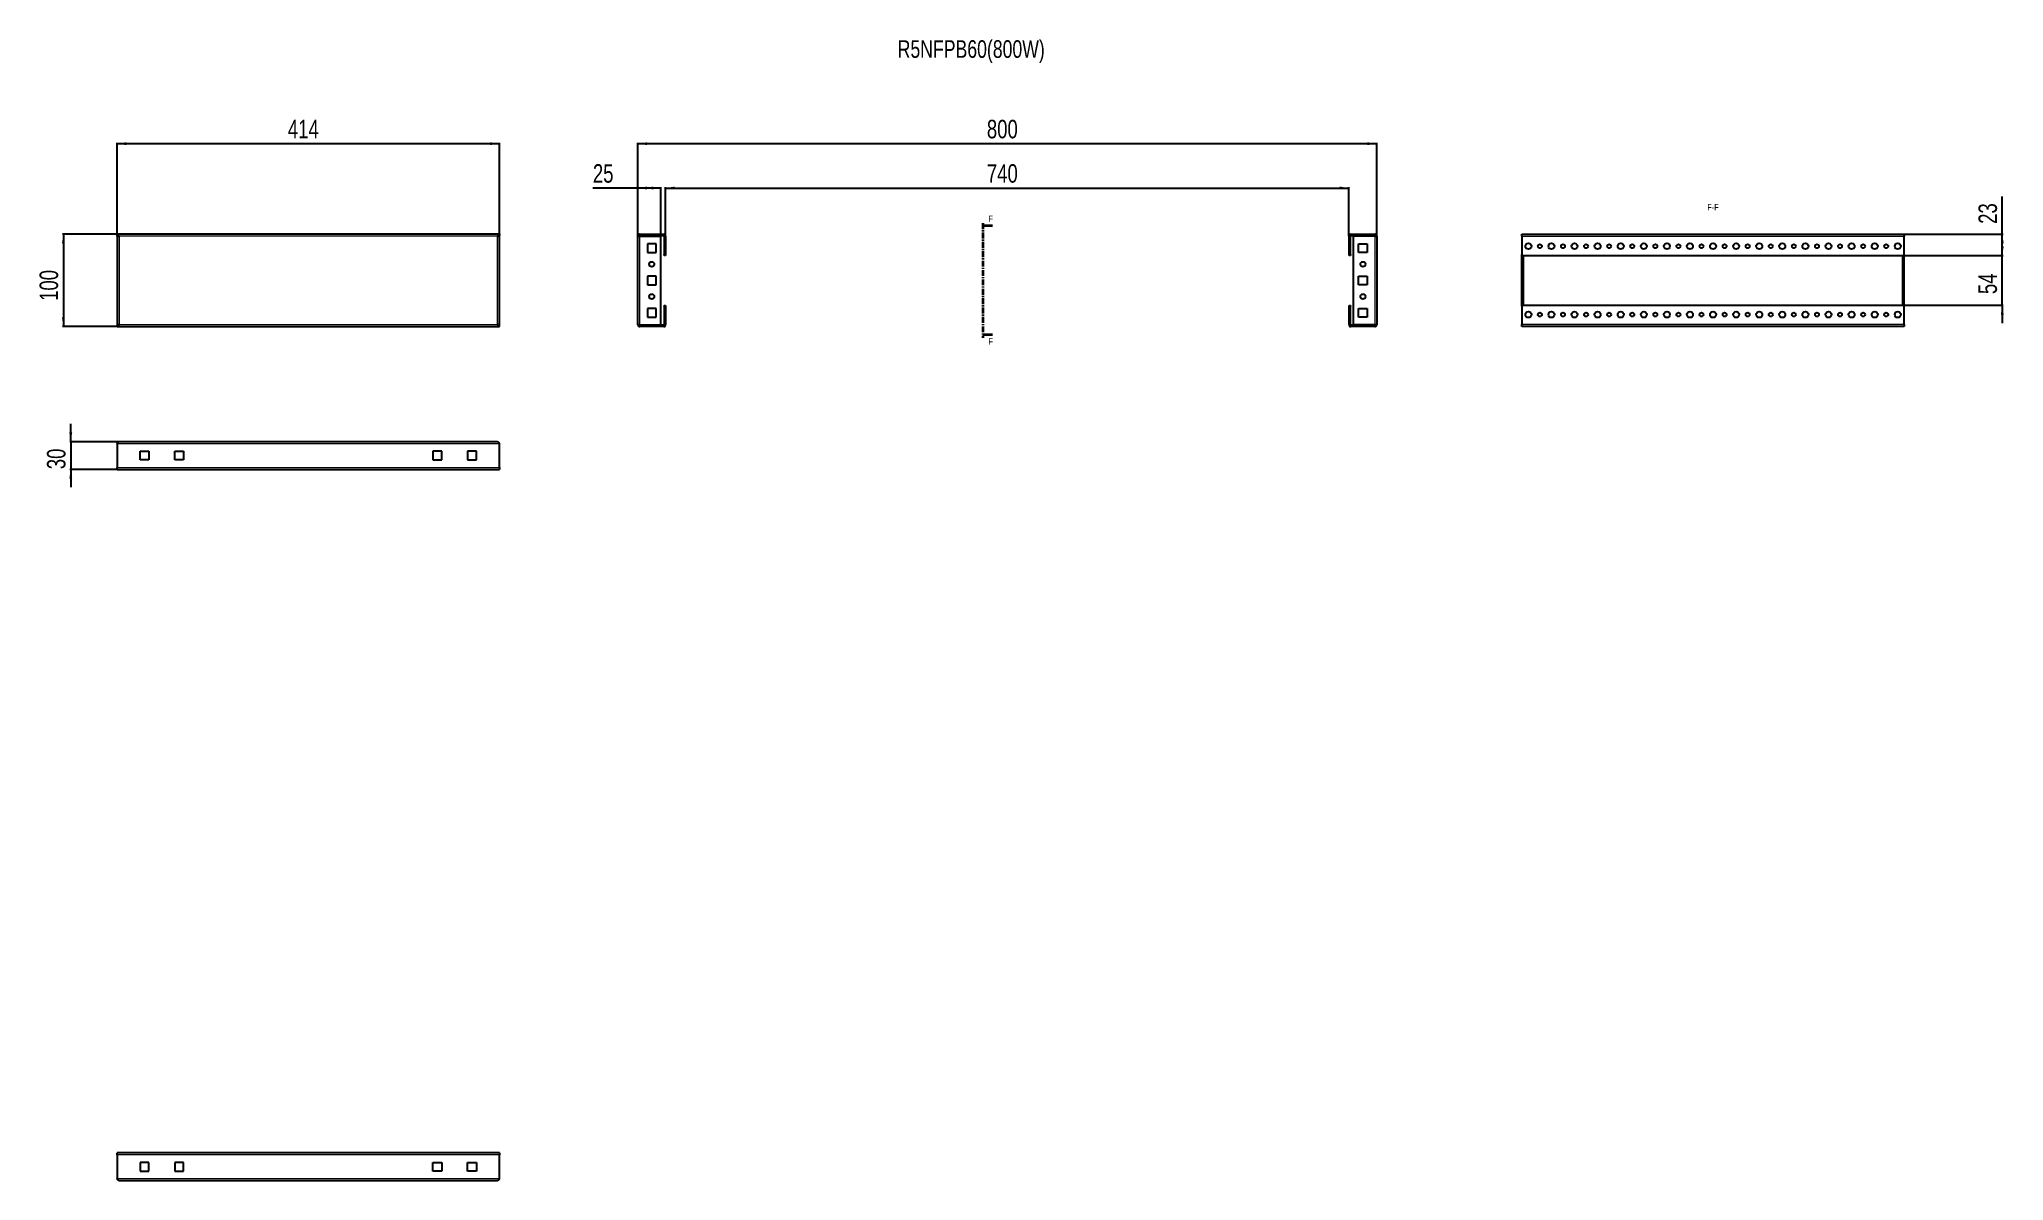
# Model space of a CAD drawing. Header units: millimetres. Extents: x -114 to 2013, y -692 to 544.
import ezdxf

# ---------------------------------------------------------------- set-up
doc = ezdxf.new("R2010")
doc.units = ezdxf.units.MM
doc.linetypes.add('CENTER', pattern=[10.16, 6.35, -1.27, 1.27, -1.27])
doc.layers.add('FORMAT', color=7, linetype='Continuous')
doc.styles.add('SLDTEXTSTYLE0', font='TXT', dxfattribs={"width": 0.75})
doc.dimstyles.new('SLDDIMSTYLE0', dxfattribs={"dimtxt": 20, "dimasz": 10, "dimexe": 0, "dimexo": 0.0625, "dimgap": 5, "dimtad": 2, "dimdec": 1, "dimrnd": 1e-09, "dimzin": 12, "dimdsep": 46, "dimtxsty": 'SLDTEXTSTYLE0', "dimsah": 1, "dimcen": 0.09, "dimadec": 0, "dimazin": 3, "dimtfac": 1, "dimtofl": 0, "dimtmove": 0, "dimatfit": 3, "dimfxl": 0, "dimfrac": 2, "dimtolj": 1, "dimtzin": 12, "dimarcsym": 0})
doc.dimstyles.new('SLDDIMSTYLE1', dxfattribs={"dimtxt": 20, "dimasz": 10, "dimexe": 0, "dimexo": 0.0625, "dimgap": 5, "dimtad": 2, "dimdec": 1, "dimrnd": 1e-09, "dimzin": 12, "dimdsep": 46, "dimtxsty": 'SLDTEXTSTYLE0', "dimsah": 1, "dimcen": 0.09, "dimadec": 0, "dimazin": 3, "dimtfac": 1, "dimtmove": 0, "dimatfit": 0, "dimfxl": 0, "dimfrac": 2, "dimtolj": 1, "dimtzin": 12, "dimarcsym": 0})

# ---------------------------------------------------------------- blocks, each defined once
blk = doc.blocks.new('_D')
at = {"layer": 'FORMAT'}
for p, q in [((-29.8, 330.6), (-29.8, 431.6)), ((-29.8, 430.6), (384.2, 430.6)), ((384.2, 330.6), (384.2, 431.6))]:
    blk.add_line(p, q, dxfattribs=at)
for points in [[(-29.8, 430.6), (-19.8, 429), (-19.8, 432.1)], [(384.2, 430.6), (374.2, 432.1), (374.2, 429)]]:
    blk.add_solid(points, dxfattribs=at)
at = {"layer": 'FORMAT', "insert": (155.1, 456.4), "char_height": 20, "attachment_point": 1, "style": 'SLDTEXTSTYLE0'}
blk.add_mtext('414', dxfattribs=at)
blk = doc.blocks.new('_D_1')
at = {"layer": 'FORMAT'}
for p, q in [((-29.8, 332.6), (-88.9, 332.6)), ((-87.9, 332.6), (-87.9, 232.6)), ((-29.8, 232.6), (-88.9, 232.6))]:
    blk.add_line(p, q, dxfattribs=at)
for points in [[(-87.9, 332.6), (-89.5, 322.6), (-86.4, 322.6)], [(-87.9, 232.6), (-86.4, 242.6), (-89.5, 242.6)]]:
    blk.add_solid(points, dxfattribs=at)
at = {"layer": 'FORMAT', "insert": (-113.7, 260.4), "char_height": 20, "attachment_point": 1, "rotation": 90, "style": 'SLDTEXTSTYLE0'}
blk.add_mtext('100', dxfattribs=at)
blk = doc.blocks.new('_D_2')
at = {"layer": 'FORMAT'}
for p, q in [((534.1, 330.5), (534.1, 431.6)), ((534.1, 430.6), (1334.1, 430.6)), ((1334.1, 330.5), (1334.1, 431.6))]:
    blk.add_line(p, q, dxfattribs=at)
for points in [[(534.1, 430.6), (544.1, 429), (544.1, 432.1)], [(1334.1, 430.6), (1324.1, 432.1), (1324.1, 429)]]:
    blk.add_solid(points, dxfattribs=at)
at = {"layer": 'FORMAT', "insert": (912, 456.4), "char_height": 20, "attachment_point": 1, "style": 'SLDTEXTSTYLE0'}
blk.add_mtext('800', dxfattribs=at)
blk = doc.blocks.new('_D_3')
at = {"layer": 'FORMAT'}
for p, q in [((564.1, 330.5), (564.1, 383.6)), ((1304.1, 330.5), (1304.1, 383.6)), ((564.1, 382.6), (1304.1, 382.6))]:
    blk.add_line(p, q, dxfattribs=at)
for points in [[(564.1, 382.6), (574.1, 381), (574.1, 384.1)], [(1304.1, 382.6), (1294.1, 384.1), (1294.1, 381)]]:
    blk.add_solid(points, dxfattribs=at)
at = {"layer": 'FORMAT', "insert": (912, 408.4), "char_height": 20, "attachment_point": 1, "style": 'SLDTEXTSTYLE0'}
blk.add_mtext('740', dxfattribs=at)
blk = doc.blocks.new('_D_4')
at = {"layer": 'FORMAT'}
for p, q in [((534.1, 330.5), (534.1, 383.6)), ((559.1, 330.6), (559.1, 383.6)), ((534.1, 382.6), (485.4, 382.6)), ((559.1, 382.6), (534.1, 382.6))]:
    blk.add_line(p, q, dxfattribs=at)
for points in [[(534.1, 382.6), (544.1, 381), (544.1, 384.1)], [(559.1, 382.6), (549.1, 384.1), (549.1, 381)]]:
    blk.add_solid(points, dxfattribs=at)
at = {"layer": 'FORMAT', "insert": (485.4, 408.4), "char_height": 20, "attachment_point": 1, "style": 'SLDTEXTSTYLE0'}
blk.add_mtext('25', dxfattribs=at)
blk = doc.blocks.new('_D_5')
at = {"layer": 'FORMAT'}
for p, q in [((-27.7, 108), (-80.9, 108)), ((-79.9, 108), (-79.9, 127.3)), ((-79.9, 108), (-79.9, 78)), ((-29.8, 78), (-80.9, 78)), ((-79.9, 78), (-79.9, 58.8))]:
    blk.add_line(p, q, dxfattribs=at)
for points in [[(-79.9, 108), (-78.4, 118), (-81.5, 118)], [(-79.9, 78), (-81.5, 68), (-78.4, 68)]]:
    blk.add_solid(points, dxfattribs=at)
at = {"layer": 'FORMAT', "insert": (-105.7, 78.2), "char_height": 20, "attachment_point": 1, "rotation": 90, "style": 'SLDTEXTSTYLE0'}
blk.add_mtext('30', dxfattribs=at)
blk = doc.blocks.new('_D_6')
at = {"layer": 'FORMAT'}
for p, q in [((2011.5, 309.6), (2011.5, 328.8)), ((1904.3, 309.6), (2012.5, 309.6)), ((2011.5, 255.6), (2011.5, 309.6)), ((1904.3, 255.6), (2012.5, 255.6)), ((2011.5, 255.6), (2011.5, 236.3))]:
    blk.add_line(p, q, dxfattribs=at)
for points in [[(2011.5, 309.6), (2013, 319.6), (2009.9, 319.6)], [(2011.5, 255.6), (2009.9, 245.6), (2013, 245.6)]]:
    blk.add_solid(points, dxfattribs=at)
at = {"layer": 'FORMAT', "insert": (1985.7, 267.8), "char_height": 20, "attachment_point": 1, "rotation": 90, "style": 'SLDTEXTSTYLE0'}
blk.add_mtext('54', dxfattribs=at)
blk = doc.blocks.new('_D_7')
at = {"layer": 'FORMAT'}
for p, q in [((2011.5, 332.6), (2011.5, 373.3)), ((1905.3, 332.6), (2012.5, 332.6)), ((2011.5, 309.6), (2011.5, 332.6)), ((1904.3, 309.6), (2012.5, 309.6))]:
    blk.add_line(p, q, dxfattribs=at)
for points in [[(2011.5, 332.6), (2009.9, 322.6), (2013, 322.6)], [(2011.5, 309.6), (2013, 319.6), (2009.9, 319.6)]]:
    blk.add_solid(points, dxfattribs=at)
at = {"layer": 'FORMAT', "insert": (1985.7, 343.8), "char_height": 20, "attachment_point": 1, "rotation": 90, "style": 'SLDTEXTSTYLE0'}
blk.add_mtext('23', dxfattribs=at)

msp = doc.modelspace()

# ---------------------------------------------------------------- linework, layer by layer
at = {"color": 7, "linetype": 'CENTER', "lineweight": 35}
msp.add_line((907.59, 344.57), (907.59, 220.56), dxfattribs=at)
at = {"color": 7, "linetype": 'Continuous', "lineweight": 35}
for p, q in [((918.23, 341.57), (907.59, 341.57)), ((918.23, 223.56), (907.59, 223.56))]:
    msp.add_line(p, q, dxfattribs=at)
at = {"color": 7, "linetype": 'Continuous', "lineweight": 25}
for p, q in [((-29.78, 331.07), (-29.78, 332.57)), ((384.22, 332.57), (-29.78, 332.57)), ((-29.78, 331.07), (-29.78, 330.57)), ((-29.78, 330.57), (-29.78, 234.57)), ((-29.78, 330.57), (-28.28, 330.57)), ((384.22, 330.57), (382.72, 330.57)), ((384.22, 332.57), (384.22, 331.07)), ((384.22, 330.57), (384.22, 331.07)), ((384.22, 234.57), (384.22, 330.57)), ((534.14, 234.67), (534.14, 330.47)), ((536.24, 332.57), (536.24, 331.07)), ((536.24, 332.57), (562.04, 332.57)), ((536.24, 331.07), (562.04, 331.07)), ((536.24, 330.57), (559.14, 330.57)), ((544.39, 322.32), (544.39, 312.82)), ((553.89, 322.32), (544.39, 322.32)), ((553.89, 312.82), (553.89, 322.32)), ((559.14, 234.57), (559.14, 330.57)), ((562.64, 330.47), (562.64, 310.57)), ((564.14, 330.47), (564.14, 310.57)), ((1304.14, 310.57), (1304.14, 330.47)), ((1305.64, 310.57), (1305.64, 330.47)), ((1306.24, 332.57), (1332.04, 332.57)), ((1306.24, 331.07), (1332.04, 331.07)), ((1309.14, 234.57), (1309.14, 330.57)), ((1332.04, 330.57), (1309.14, 330.57)), ((1314.39, 322.32), (1323.89, 322.32)), ((1314.39, 312.82), (1314.39, 322.32)), ((1323.89, 322.32), (1323.89, 312.82)), ((1332.04, 331.07), (1332.04, 332.57)), ((1334.14, 330.47), (1334.14, 234.67)), ((1491.31, 330.47), (1491.31, 332.57)), ((1491.31, 332.57), (1905.31, 332.57)), ((1491.31, 330.47), (1491.31, 310.57)), ((1905.31, 332.57), (1905.31, 330.47)), ((1905.31, 310.57), (1905.31, 330.47)), ((544.39, 312.82), (553.89, 312.82)), ((562.64, 310.57), (564.14, 310.57)), ((562.64, 309.57), (562.64, 310.57)), ((564.14, 309.57), (562.64, 309.57)), ((564.14, 310.57), (564.14, 309.57)), ((1304.14, 310.57), (1305.64, 310.57)), ((1304.14, 309.57), (1304.14, 310.57)), ((1305.64, 309.57), (1304.14, 309.57)), ((1305.64, 310.57), (1305.64, 309.57)), ((1323.89, 312.82), (1314.39, 312.82)), ((1491.31, 310.57), (1492.31, 309.57)), ((1491.31, 254.57), (1491.31, 310.57)), ((1492.31, 309.57), (1904.31, 309.57)), ((1492.81, 255.57), (1492.81, 309.57)), ((1903.81, 255.57), (1903.81, 309.57)), ((1904.31, 309.57), (1905.31, 310.57)), ((1905.31, 254.57), (1905.31, 310.57)), ((544.39, 287.32), (544.39, 277.82)), ((553.89, 287.32), (544.39, 287.32)), ((544.39, 277.82), (553.89, 277.82)), ((553.89, 277.82), (553.89, 287.32)), ((1314.39, 287.32), (1323.89, 287.32)), ((1314.39, 277.82), (1314.39, 287.32)), ((1323.89, 277.82), (1314.39, 277.82)), ((1323.89, 287.32), (1323.89, 277.82)), ((562.64, 254.57), (562.64, 255.57)), ((562.64, 255.57), (564.14, 255.57)), ((564.14, 255.57), (564.14, 254.57)), ((1304.14, 255.57), (1305.64, 255.57)), ((1304.14, 254.57), (1304.14, 255.57)), ((1305.64, 255.57), (1305.64, 254.57)), ((1492.31, 255.57), (1491.31, 254.57)), ((1904.31, 255.57), (1492.31, 255.57)), ((1905.31, 254.57), (1904.31, 255.57)), ((-28.28, 234.57), (-29.78, 234.57)), ((-29.78, 234.57), (-29.78, 234.07)), ((-29.78, 234.07), (-29.78, 232.57)), ((382.72, 234.57), (384.22, 234.57)), ((384.22, 234.07), (384.22, 234.57)), ((384.22, 232.57), (384.22, 234.07)), ((536.24, 234.57), (559.14, 234.57)), ((536.24, 232.57), (536.24, 234.07)), ((562.04, 234.07), (536.24, 234.07)), ((553.89, 252.32), (544.39, 252.32)), ((544.39, 252.32), (544.39, 242.82)), ((544.39, 242.82), (553.89, 242.82)), ((553.89, 242.82), (553.89, 252.32)), ((564.14, 254.57), (562.64, 254.57)), ((562.64, 254.57), (562.64, 234.67)), ((564.14, 254.57), (564.14, 234.67)), ((1304.14, 234.67), (1304.14, 254.57)), ((1305.64, 254.57), (1304.14, 254.57)), ((1305.64, 234.67), (1305.64, 254.57)), ((1332.04, 234.07), (1306.24, 234.07)), ((1332.04, 234.57), (1309.14, 234.57)), ((1314.39, 252.32), (1323.89, 252.32)), ((1314.39, 242.82), (1314.39, 252.32)), ((1323.89, 242.82), (1314.39, 242.82)), ((1323.89, 252.32), (1323.89, 242.82)), ((1332.04, 234.07), (1332.04, 232.57)), ((1491.31, 254.57), (1491.31, 234.67)), ((1491.31, 232.57), (1491.31, 234.67)), ((1905.31, 234.67), (1905.31, 254.57)), ((1905.31, 234.67), (1905.31, 232.57)), ((-29.78, 232.57), (384.22, 232.57)), ((562.04, 232.57), (536.24, 232.57)), ((1332.04, 232.57), (1306.24, 232.57)), ((1905.31, 232.57), (1491.31, 232.57)), ((-27.68, 108.02), (382.12, 108.02)), ((-29.78, 105.92), (-29.78, 80.12)), ((-4.78, 97.77), (4.72, 97.77)), ((-4.78, 88.27), (-4.78, 97.77)), ((4.72, 88.27), (-4.78, 88.27)), ((4.72, 97.77), (4.72, 88.27)), ((32.72, 97.77), (42.22, 97.77)), ((32.72, 88.27), (32.72, 97.77)), ((42.22, 88.27), (32.72, 88.27)), ((42.22, 97.77), (42.22, 88.27)), ((321.72, 97.77), (312.22, 97.77)), ((312.22, 97.77), (312.22, 88.27)), ((312.22, 88.27), (321.72, 88.27)), ((321.72, 88.27), (321.72, 97.77)), ((349.72, 97.77), (349.72, 88.27)), ((359.22, 97.77), (349.72, 97.77)), ((349.72, 88.27), (359.22, 88.27)), ((359.22, 88.27), (359.22, 97.77)), ((384.22, 80.12), (384.22, 105.92)), ((-29.78, 78.02), (-29.78, 80.12)), ((-29.78, 78.02), (384.22, 78.02)), ((384.22, 80.12), (384.22, 78.02)), ((-29.78, -664.08), (-29.78, -661.98)), ((384.22, -661.98), (-29.78, -661.98)), ((-29.78, -664.08), (-29.78, -689.88)), ((4.72, -672.23), (-4.78, -672.23)), ((-4.78, -672.23), (-4.78, -681.73)), ((4.72, -681.73), (4.72, -672.23)), ((42.22, -672.23), (32.72, -672.23)), ((32.72, -672.23), (32.72, -681.73)), ((42.22, -681.73), (42.22, -672.23)), ((312.22, -681.73), (312.22, -672.23)), ((312.22, -672.23), (321.72, -672.23)), ((321.72, -672.23), (321.72, -681.73)), ((349.72, -672.23), (359.22, -672.23)), ((349.72, -681.73), (349.72, -672.23)), ((359.22, -672.23), (359.22, -681.73)), ((384.22, -661.98), (384.22, -664.08)), ((384.22, -689.88), (384.22, -664.08)), ((382.12, -691.98), (-27.68, -691.98)), ((-4.78, -681.73), (4.72, -681.73)), ((32.72, -681.73), (42.22, -681.73)), ((321.72, -681.73), (312.22, -681.73)), ((359.22, -681.73), (349.72, -681.73))]:
    msp.add_line(p, q, dxfattribs=at)
at = {"color": 8, "linetype": 'Continuous', "lineweight": 18}
for p, q in [((382.12, 330.47), (-27.68, 330.47)), ((-27.68, 330.47), (-27.68, 234.67)), ((382.12, 234.67), (382.12, 330.47)), ((536.24, 234.57), (536.24, 330.57)), ((562.04, 331.07), (562.04, 332.57)), ((562.64, 330.47), (564.14, 330.47)), ((1305.64, 330.47), (1304.14, 330.47)), ((1306.24, 331.07), (1306.24, 332.57)), ((1332.04, 330.57), (1332.04, 234.57)), ((1491.31, 330.47), (1905.31, 330.47)), ((1493.41, 255.57), (1493.41, 309.57)), ((1903.21, 309.57), (1903.21, 255.57)), ((-27.68, 234.67), (382.12, 234.67)), ((562.04, 234.07), (562.04, 232.57)), ((562.64, 234.67), (564.14, 234.67)), ((1305.64, 234.67), (1304.14, 234.67)), ((1306.24, 234.07), (1306.24, 232.57)), ((1905.31, 234.67), (1491.31, 234.67)), ((-29.78, 105.92), (384.22, 105.92)), ((-29.78, 80.12), (384.22, 80.12)), ((384.22, -664.08), (-29.78, -664.08)), ((384.22, -689.88), (-29.78, -689.88))]:
    msp.add_line(p, q, dxfattribs=at)
at = {"color": 7, "linetype": 'Continuous', "lineweight": 25}
for centre, radius in [((1498.31, 319.57), 3.25), ((1510.81, 319.57), 2.1), ((1523.31, 319.57), 3.25), ((1535.81, 319.57), 2.1), ((1548.31, 319.57), 3.25), ((1560.81, 319.57), 2.1), ((1573.31, 319.57), 3.25), ((1585.81, 319.57), 2.1), ((1598.31, 319.57), 3.25), ((1610.81, 319.57), 2.1), ((1623.31, 319.57), 3.25), ((1635.81, 319.57), 2.1), ((1648.31, 319.57), 3.25), ((1660.81, 319.57), 2.1), ((1673.31, 319.57), 3.25), ((1685.81, 319.57), 2.1), ((1698.31, 319.57), 3.25), ((1710.81, 319.57), 2.1), ((1723.31, 319.57), 3.25), ((1735.81, 319.57), 2.1), ((1748.31, 319.57), 3.25), ((1760.81, 319.57), 2.1), ((1773.31, 319.57), 3.25), ((1785.81, 319.57), 2.1), ((1798.31, 319.57), 3.25), ((1810.81, 319.57), 2.1), ((1823.31, 319.57), 3.25), ((1835.81, 319.57), 2.1), ((1848.31, 319.57), 3.25), ((1860.81, 319.57), 2.1), ((1873.31, 319.57), 3.25), ((1885.81, 319.57), 2.1), ((1898.31, 319.57), 3.25), ((549.14, 300.07), 2.75), ((1319.14, 300.07), 2.75), ((549.14, 265.07), 2.75), ((1319.14, 265.07), 2.75), ((1498.31, 245.57), 3.25), ((1510.81, 245.57), 2.1), ((1523.31, 245.57), 3.25), ((1535.81, 245.57), 2.1), ((1548.31, 245.57), 3.25), ((1560.81, 245.57), 2.1), ((1573.31, 245.57), 3.25), ((1585.81, 245.57), 2.1), ((1598.31, 245.57), 3.25), ((1610.81, 245.57), 2.1), ((1623.31, 245.57), 3.25), ((1635.81, 245.57), 2.1), ((1648.31, 245.57), 3.25), ((1660.81, 245.57), 2.1), ((1673.31, 245.57), 3.25), ((1685.81, 245.57), 2.1), ((1698.31, 245.57), 3.25), ((1710.81, 245.57), 2.1), ((1723.31, 245.57), 3.25), ((1735.81, 245.57), 2.1), ((1748.31, 245.57), 3.25), ((1760.81, 245.57), 2.1), ((1773.31, 245.57), 3.25), ((1785.81, 245.57), 2.1), ((1798.31, 245.57), 3.25), ((1810.81, 245.57), 2.1), ((1823.31, 245.57), 3.25), ((1835.81, 245.57), 2.1), ((1848.31, 245.57), 3.25), ((1860.81, 245.57), 2.1), ((1873.31, 245.57), 3.25), ((1885.81, 245.57), 2.1), ((1898.31, 245.57), 3.25)]:
    msp.add_circle(centre, radius, dxfattribs=at)
for centre, radius, start, end in [((562.04, 330.47), 2.1, 0, 90), ((562.04, 330.47), 0.6, 0, 90), ((1306.24, 330.47), 2.1, 90, 180), ((1306.24, 330.47), 0.6, 90, 180), ((562.04, 234.67), 2.1, 270, 0), ((562.04, 234.67), 0.6, 270, 0), ((1306.24, 234.67), 2.1, 180, 270), ((1306.24, 234.67), 0.6, 180, 270)]:
    msp.add_arc(centre, radius, start, end, dxfattribs=at)
for points, knots in [([(-27.68, 330.47), (-27.86, 330.75), (-28.22, 331.31), (-28.75, 332.01), (-29.27, 332.48), (-29.62, 332.54), (-29.78, 332.57)], [0, 0, 0, 0, 0.25475266, 0.50964469, 0.7645377, 1, 1, 1, 1]), ([(-27.68, 330.47), (-27.86, 330.55), (-28.23, 330.71), (-28.92, 330.98), (-29.44, 331.03), (-29.78, 331.07)], [0, 0, 0, 0, 0.2598775, 0.5197391, 1, 1, 1, 1]), ([(1334.14, 330.47), (1334.11, 330.75), (1334.04, 331.31), (1333.54, 332.01), (1332.84, 332.48), (1332.3, 332.54), (1332.04, 332.57)], [0, 0, 0, 0, 0.25475266, 0.50964469, 0.7645377, 1, 1, 1, 1]), ([(1332.64, 330.47), (1332.63, 330.55), (1332.61, 330.71), (1332.42, 330.98), (1332.19, 331.03), (1332.04, 331.07)], [0, 0, 0, 0, 0.2598775, 0.5197391, 1, 1, 1, 1]), ([(382.12, 108.02), (382.3, 107.99), (382.65, 107.92), (383.19, 107.42), (383.71, 106.72), (384.06, 106.18), (384.22, 105.92)], [0, 0, 0, 0, 0.25475266, 0.50964469, 0.7645377, 1, 1, 1, 1]), ([(-27.68, -691.98), (-27.86, -691.95), (-28.22, -691.88), (-28.75, -691.38), (-29.27, -690.68), (-29.62, -690.14), (-29.78, -689.88)], [0, 0, 0, 0, 0.25475266, 0.50964469, 0.7645377, 1, 1, 1, 1])]:
    msp.add_open_spline(points, degree=3, knots=knots, dxfattribs=at)
for points in [[(-29.78, 330.57), (-29.75, 330.56), (-29.69, 330.54), (-29.2, 330.52), (-28.51, 330.49), (-27.96, 330.47), (-27.68, 330.47)], [(384.22, 332.57), (384.04, 332.53), (383.69, 332.47), (383.17, 331.99), (382.64, 331.29), (382.29, 330.74), (382.12, 330.47)], [(384.22, 331.07), (383.87, 331.03), (383.17, 330.95), (382.47, 330.63), (382.12, 330.47)], [(382.12, 330.47), (382.39, 330.47), (382.95, 330.49), (383.64, 330.52), (384.13, 330.54), (384.19, 330.56), (384.22, 330.57)], [(536.24, 332.57), (535.97, 332.53), (535.41, 332.47), (534.72, 331.99), (534.23, 331.29), (534.17, 330.74), (534.14, 330.47)], [(534.14, 330.47), (534.17, 330.47), (534.23, 330.49), (534.72, 330.52), (535.41, 330.54), (535.97, 330.56), (536.24, 330.57)], [(536.24, 331.07), (536.08, 331.03), (535.75, 330.95), (535.68, 330.63), (535.64, 330.47)], [(1332.04, 330.57), (1332.32, 330.56), (1332.87, 330.54), (1333.56, 330.52), (1334.05, 330.49), (1334.11, 330.47), (1334.14, 330.47)], [(-29.78, 232.57), (-29.61, 232.6), (-29.26, 232.66), (-28.73, 233.15), (-28.21, 233.84), (-27.86, 234.39), (-27.68, 234.67)], [(-27.68, 234.67), (-27.96, 234.66), (-28.51, 234.64), (-29.2, 234.62), (-29.69, 234.59), (-29.75, 234.57), (-29.78, 234.57)], [(-29.78, 234.07), (-29.43, 234.1), (-28.73, 234.18), (-28.03, 234.5), (-27.68, 234.67)], [(382.12, 234.67), (382.29, 234.39), (382.64, 233.84), (383.17, 233.15), (383.69, 232.66), (384.04, 232.6), (384.22, 232.57)], [(384.22, 234.57), (384.19, 234.57), (384.13, 234.59), (383.64, 234.62), (382.95, 234.64), (382.39, 234.66), (382.12, 234.67)], [(382.12, 234.67), (382.47, 234.5), (383.17, 234.18), (383.87, 234.1), (384.22, 234.07)], [(536.24, 234.57), (535.97, 234.57), (535.41, 234.59), (534.72, 234.62), (534.23, 234.64), (534.17, 234.66), (534.14, 234.67)], [(534.14, 234.67), (534.17, 234.39), (534.23, 233.84), (534.72, 233.15), (535.41, 232.66), (535.97, 232.6), (536.24, 232.57)], [(535.64, 234.67), (535.68, 234.5), (535.75, 234.18), (536.08, 234.1), (536.24, 234.07)], [(1334.14, 234.67), (1334.11, 234.66), (1334.05, 234.64), (1333.56, 234.62), (1332.87, 234.59), (1332.32, 234.57), (1332.04, 234.57)], [(1332.04, 234.07), (1332.2, 234.1), (1332.53, 234.18), (1332.6, 234.5), (1332.64, 234.67)], [(1332.04, 232.57), (1332.32, 232.6), (1332.87, 232.66), (1333.56, 233.15), (1334.05, 233.84), (1334.11, 234.39), (1334.14, 234.67)], [(-29.78, 105.92), (-29.61, 106.19), (-29.26, 106.75), (-28.73, 107.44), (-28.21, 107.92), (-27.86, 107.99), (-27.68, 108.02)], [(384.22, -689.88), (384.04, -690.16), (383.69, -690.71), (383.17, -691.4), (382.64, -691.89), (382.29, -691.95), (382.12, -691.98)]]:
    msp.add_open_spline(points, degree=3, dxfattribs=at)
at = {"color": 7, "linetype": 'Continuous', "lineweight": 35}
for points in [[(907.59, 341.57), (914.59, 340.45), (914.59, 342.69)], [(907.59, 223.56), (914.59, 222.44), (914.59, 224.68)]]:
    msp.add_solid(points, dxfattribs=at)

# ---------------------------------------------------------------- texts
at = {"color": 7, "linetype": 'Continuous', "char_height": 7, "attachment_point": 1, "style": 'SLDTEXTSTYLE0'}
for insert in [(913.71, 352.69), (913.71, 219.86)]:
    msp.add_mtext('F', dxfattribs=dict(at, insert=insert))
at = {"layer": 'FORMAT', "style": 'SLDTEXTSTYLE0'}
for s, insert, char_height, attachment_point in [('R5NFPB60(800W)', (815.43, 542.56), 19.05, 1), ('F-F', (1698.23, 365.26), 7, 2)]:
    msp.add_mtext(s, dxfattribs=dict(at, insert=insert, char_height=char_height, attachment_point=attachment_point))

# ---------------------------------------------------------------- dimensions: what is measured, and where the dimension line sits
at = {"layer": 'FORMAT'}
for base, p1, p2, picture, middle in [((384.22, 430.57), (-29.78, 330.57), (384.22, 330.57), '_D', (177.22, 430.57)), ((1334.14, 430.57), (534.14, 330.47), (1334.14, 330.47), '_D_2', (934.14, 430.57)), ((534.14, 382.57), (559.14, 330.57), (534.14, 330.47), '_D_4', (500.14, 382.57)), ((1304.14, 382.57), (564.14, 330.47), (1304.14, 330.47), '_D_3', (934.14, 382.57))]:
    dim = msp.add_linear_dim(base=base, p1=p1, p2=p2, dimstyle='SLDDIMSTYLE0', dxfattribs=at)
    dim.commit()
    dim.dimension.update_dxf_attribs({"geometry": picture, "text_midpoint": middle, "dimtype": 160})
for base, p1, p2, dimstyle, picture, middle in [((2011.48, 332.57), (1904.31, 309.57), (1905.31, 332.57), 'SLDDIMSTYLE0', '_D_7', (2011.48, 358.57)), ((-87.95, 232.57), (-29.78, 332.57), (-29.78, 232.57), 'SLDDIMSTYLE0', '_D_1', (-87.95, 282.57)), ((2011.48, 309.57), (1904.31, 255.57), (1904.31, 309.57), 'SLDDIMSTYLE1', '_D_6', (2011.48, 282.57)), ((-79.95, 78.02), (-27.68, 108.02), (-29.78, 78.02), 'SLDDIMSTYLE1', '_D_5', (-79.95, 93.02))]:
    dim = msp.add_linear_dim(base=base, p1=p1, p2=p2, angle=90, dimstyle=dimstyle, dxfattribs=at)
    dim.commit()
    dim.dimension.update_dxf_attribs({"geometry": picture, "text_midpoint": middle, "dimtype": 160})

doc.saveas('drawing.dxf')
